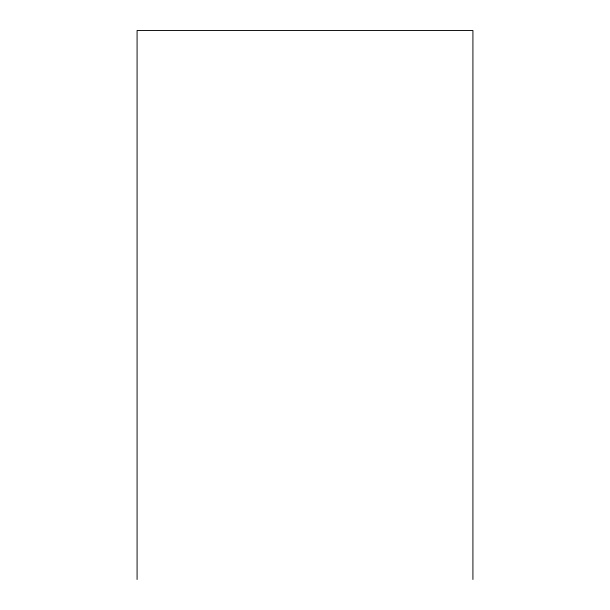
<?xml version="1.0" encoding="UTF-8"?>
<svg xmlns="http://www.w3.org/2000/svg" width="610" height="610" viewBox="0 0 610 610"><rect width="100%" height="100%" fill="white"/><g stroke="black" fill="none" stroke-linecap="round" stroke-linejoin="round"><path stroke-width="0.91" d="M472.918 579.5L472.918 30.5L137.082 30.5L137.082 579.5"/></g></svg>
